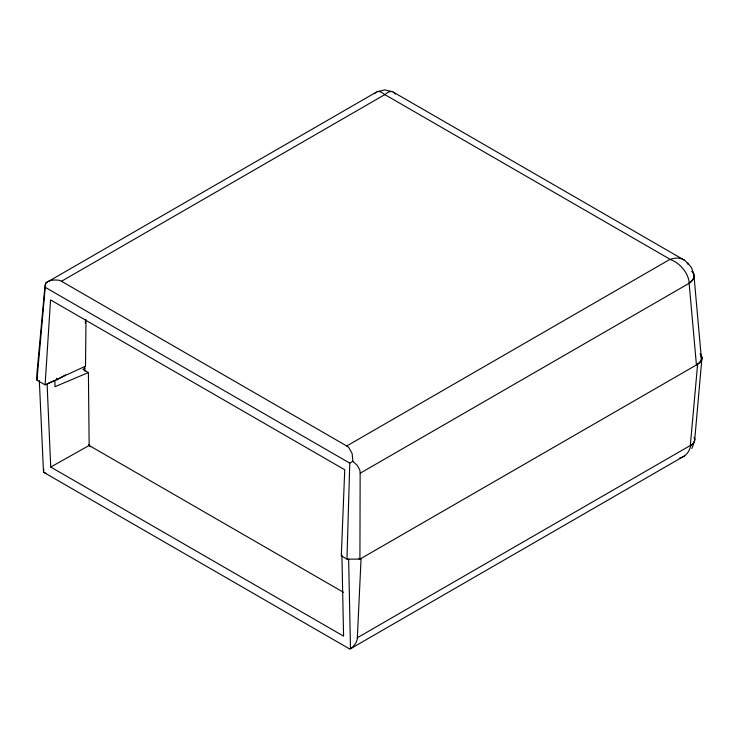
<?xml version="1.0" encoding="UTF-8"?>
<svg xmlns="http://www.w3.org/2000/svg" width="739" height="739" viewBox="0 0 739 739"><rect width="100%" height="100%" fill="white"/><g stroke="black" fill="none" stroke-linecap="round" stroke-linejoin="round"><path stroke-width="1.11" d="M45.097 384.843L50.538 299.905L344.743 469.764L341.298 555.848L346.97 559.127L359.921 559.127L360.152 472.387A15.611 13.274 0 0 0 359.579 469.551L357.177 465.265L352.836 461.33L352.161 453.635L348.78 447.529A15.168 12.378 -57.1 0 0 346.739 445.977L61.485 281.282A15.159 12.369 -57.1 0 0 59.222 280.321C54.39 279.462 44.405 279.942 44.922 286.806A15.556 0.628 -86.4 0 0 44.673 289.208L36.996 372.632L36.95 380.142L45.097 384.843L85.502 366.165L86.001 319.618M346.97 559.127L349.778 463.141L352.836 461.33M85.364 323.303L85.465 319.895M349.833 648.38C350.766 650.311 355.524 643.863 356.318 641.988A18.309 14.614 7.8 0 0 357.343 637.739L361.057 558.573L358.794 558.462M36.95 380.142L45.624 283.037L376.012 92.32M701.995 357.343L694.725 439.64M357.343 637.739L690.318 445.497L697.616 364.272A15.131 8.739 0 0 0 700.129 353.824M43.887 469.431L43.573 472.212L46.308 473.496M691.88 448.508L694.401 441.46M341.298 555.848L342.185 555.211M679.732 457.995C686.014 456.942 689.727 450.808 690.817 445.386M61.485 281.282L384.834 94.601L670.088 259.297L346.739 445.977M65.586 374.876L56.617 380.058L56.617 378.322M84.874 368.225L82.879 369.371L88.394 372.558L89.151 445.469L343.432 592.281M360.179 473.219L689.127 283.305A16.84 9.893 -5.1 0 0 692.083 271.499M359.921 559.127L697.616 364.272M684.536 455.871L349.889 649.101L43.509 472.212L39.324 380.539M88.394 372.558L54.982 386.7L54.898 380.603L47.093 383.901L50.723 467.048L89.151 445.469M377.278 91.682L384.834 89.899L392.391 91.682M350.498 648.63L348.632 559.127M393.656 92.32L684.212 260.073M45.412 287.416L349.778 463.141M50.723 467.048L343.58 636.131L341.917 556.144M687.787 262.992L691.547 267.795L693.672 273.855M694.023 276.007L701.348 358.276M84.726 366.664L84.856 371.274M90.241 446.781A15.149 8.748 60 0 1 88.939 444.435M700.914 355.755A16.812 9.709 0 0 1 696.415 364.844L689.108 282.954A16.84 9.69 -6.1 0 0 692.027 271.287M374.867 93.447A22.142 9.579 70.2 0 1 384.834 94.768A22.142 9.579 -70.2 0 1 395.263 94.158M687.88 264.229A22.142 15.334 -47.3 0 0 670.097 259.463A22.142 15.334 47.3 0 1 689.238 282.972M694.207 437.368A15.149 8.646 5.1 0 1 690.318 445.497M694.263 437.627A15.159 8.72 5.6 0 1 690.577 445.515"/></g></svg>
